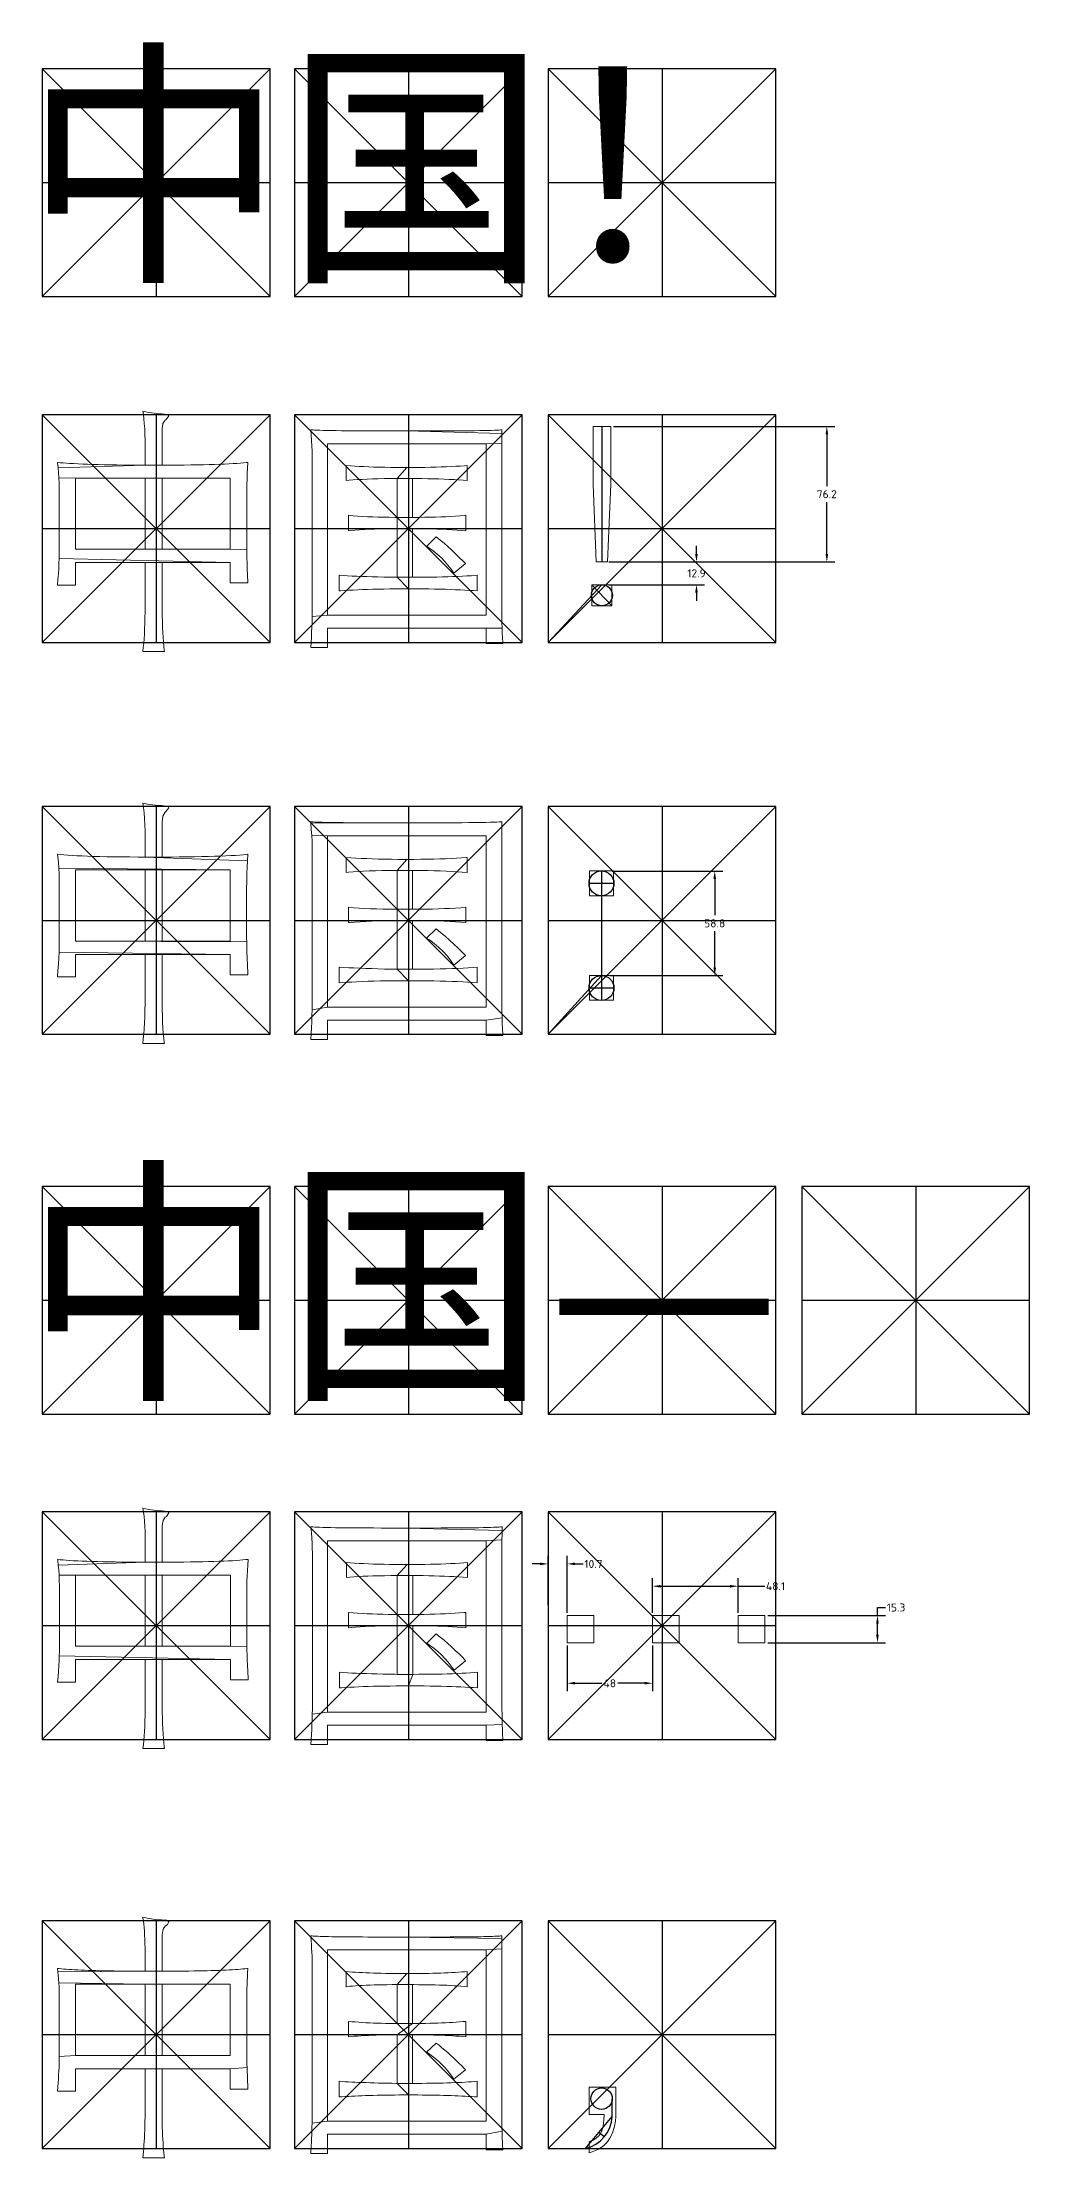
# Model space of a CAD drawing. Header units: millimetres. Extents: x -2979 to 9136, y 5799 to 12599.
# Drawn here: x 7985 to 8539, y 7998 to 9187 of the extents above; entities that cross this region are included whole.
import ezdxf

# ---------------------------------------------------------------- set-up
doc = ezdxf.new("R2010")
doc.units = ezdxf.units.MM
doc.header["$MEASUREMENT"] = 0
doc.styles.get("Standard").update_dxf_attribs({"font": 'simplex.shx'})
doc.styles.add('细黑', font='STXIHEI.TTF')
doc.dimstyles.get("Standard").update_dxf_attribs({"dimscale": 25, "dimtxt": 0.18, "dimasz": 0.18, "dimexe": 0.18, "dimexo": 0.0625, "dimgap": 0.09, "dimtad": 0, "dimtih": 1, "dimtoh": 1, "dimdec": 1, "dimzin": 12, "dimdsep": 46, "dimtxsty": 'Standard', "dimcen": 0.09, "dimadec": 0, "dimazin": 0, "dimtfac": 1, "dimtdec": 1, "dimtofl": 0, "dimtmove": 0, "dimatfit": 3, "dimfxl": 1, "dimtolj": 1, "dimtzin": 0, "dimarcsym": 0})

# ---------------------------------------------------------------- blocks, each defined once
blk = doc.blocks.new('rect128x128')
for p, q in [((-64, 64), (-64, -64)), ((64, 64), (-64, 64)), ((-64, 64), (64, -64)), ((64, 64), (-64, -64)), ((0, 64), (0, -64)), ((64, -64), (64, 64)), ((-64, 0), (64, 0)), ((-64, -64), (64, -64))]:
    blk.add_line(p, q)
blk = doc.blocks.new('*D9')
at = {"color": 0, "lineweight": -2, "transparency": 16777216}
for p, q in [((8352.3, 8899.3), (8352.3, 8903.8)), ((8303, 8894.8), (8356.8, 8894.8)), ((8303, 8882), (8356.8, 8882)), ((8352.3, 8877.5), (8352.3, 8873))]:
    blk.add_line(p, q, dxfattribs=at)
at = {"color": 0, "transparency": 16777216}
for points in [[(8351.5, 8899.3), (8353, 8899.3), (8352.3, 8894.8)], [(8351.5, 8877.5), (8353, 8877.5), (8352.3, 8882)]]:
    blk.add_solid(points, dxfattribs=at)
at = {"layer": 'Defpoints', "color": 0, "transparency": 16777216}
for p in [(8301.5, 8894.8), (8352.3, 8894.8), (8301.5, 8882)]:
    blk.add_point(p, dxfattribs=at)
at = {"color": 0, "transparency": 16777216, "insert": (8352.3, 8888.4), "char_height": 4.5, "attachment_point": 5}
blk.add_mtext('\\A1;12.9', dxfattribs=at)
blk = doc.blocks.new('*D10')
at = {"color": 0, "lineweight": -2, "transparency": 16777216}
for p, q in [((8305.7, 8971), (8430, 8971)), ((8425.5, 8966.5), (8425.5, 8937.4)), ((8425.5, 8899.3), (8425.5, 8928.4)), ((8316.6, 8894.8), (8430, 8894.8))]:
    blk.add_line(p, q, dxfattribs=at)
at = {"color": 0, "transparency": 16777216}
for points in [[(8424.8, 8966.5), (8426.3, 8966.5), (8425.5, 8971)], [(8424.8, 8899.3), (8426.3, 8899.3), (8425.5, 8894.8)]]:
    blk.add_solid(points, dxfattribs=at)
at = {"layer": 'Defpoints', "color": 0, "transparency": 16777216}
for p in [(8304.1, 8971), (8425.5, 8971), (8315, 8894.8)]:
    blk.add_point(p, dxfattribs=at)
at = {"color": 0, "transparency": 16777216, "insert": (8425.5, 8932.9), "char_height": 4.5, "attachment_point": 5}
blk.add_mtext('\\A1;76.2', dxfattribs=at)
blk = doc.blocks.new('*D11')
at = {"color": 0, "lineweight": -2, "transparency": 16777216}
for p, q in [((8304.9, 8721), (8367, 8721)), ((8362.5, 8716.5), (8362.5, 8696.1)), ((8362.5, 8666.7), (8362.5, 8687.1)), ((8303.5, 8662.2), (8367, 8662.2))]:
    blk.add_line(p, q, dxfattribs=at)
at = {"color": 0, "transparency": 16777216}
for points in [[(8361.8, 8716.5), (8363.3, 8716.5), (8362.5, 8721)], [(8361.8, 8666.7), (8363.3, 8666.7), (8362.5, 8662.2)]]:
    blk.add_solid(points, dxfattribs=at)
at = {"layer": 'Defpoints', "color": 0, "transparency": 16777216}
for p in [(8303.3, 8721), (8362.5, 8721), (8301.9, 8662.2)]:
    blk.add_point(p, dxfattribs=at)
at = {"color": 0, "transparency": 16777216, "insert": (8362.5, 8691.6), "char_height": 4.5, "attachment_point": 5}
blk.add_mtext('\\A1;58.8', dxfattribs=at)
blk = doc.blocks.new('*D12')
at = {"color": 0, "lineweight": -2, "transparency": 16777216}
for p, q in [((8264.4, 8331.4), (8259.9, 8331.4)), ((8268.9, 8308.5), (8268.9, 8335.9)), ((8279.6, 8304), (8279.6, 8335.9)), ((8284.1, 8331.4), (8288.6, 8331.4))]:
    blk.add_line(p, q, dxfattribs=at)
at = {"color": 0, "transparency": 16777216}
for points in [[(8264.4, 8332.2), (8264.4, 8330.7), (8268.9, 8331.4)], [(8284.1, 8332.2), (8284.1, 8330.7), (8279.6, 8331.4)]]:
    blk.add_solid(points, dxfattribs=at)
at = {"layer": 'Defpoints', "color": 0, "transparency": 16777216}
for p in [(8279.6, 8331.4), (8268.9, 8306.9), (8279.6, 8302.4)]:
    blk.add_point(p, dxfattribs=at)
at = {"color": 0, "transparency": 16777216, "insert": (8294.4, 8331.4), "char_height": 4.5, "attachment_point": 5}
blk.add_mtext('\\A1;10.7', dxfattribs=at)
blk = doc.blocks.new('*D13')
at = {"color": 0, "lineweight": -2, "transparency": 16777216}
for p, q in [((8279.6, 8285.6), (8279.6, 8259.8)), ((8327.6, 8285.6), (8327.6, 8259.8)), ((8284.1, 8264.3), (8299.1, 8264.3)), ((8323.1, 8264.3), (8308.1, 8264.3))]:
    blk.add_line(p, q, dxfattribs=at)
at = {"color": 0, "transparency": 16777216}
for points in [[(8284.1, 8265.1), (8284.1, 8263.6), (8279.6, 8264.3)], [(8323.1, 8265.1), (8323.1, 8263.6), (8327.6, 8264.3)]]:
    blk.add_solid(points, dxfattribs=at)
at = {"layer": 'Defpoints', "color": 0, "transparency": 16777216}
for p in [(8279.6, 8287.1), (8327.6, 8287.1), (8327.6, 8264.3)]:
    blk.add_point(p, dxfattribs=at)
at = {"color": 0, "transparency": 16777216, "insert": (8303.6, 8264.3), "char_height": 4.5, "attachment_point": 5}
blk.add_mtext('\\A1;48', dxfattribs=at)
blk = doc.blocks.new('*D14')
at = {"color": 0, "lineweight": -2, "transparency": 16777216}
for p, q in [((8327.6, 8304), (8327.6, 8323.4)), ((8332.1, 8318.9), (8371.2, 8318.9)), ((8375.7, 8304), (8375.7, 8323.4)), ((8375.7, 8318.9), (8390.7, 8318.9))]:
    blk.add_line(p, q, dxfattribs=at)
at = {"color": 0, "transparency": 16777216}
for points in [[(8332.1, 8319.6), (8332.1, 8318.1), (8327.6, 8318.9)], [(8371.2, 8319.6), (8371.2, 8318.1), (8375.7, 8318.9)]]:
    blk.add_solid(points, dxfattribs=at)
at = {"layer": 'Defpoints', "color": 0, "transparency": 16777216}
for p in [(8375.7, 8318.9), (8327.6, 8302.4), (8375.7, 8302.4)]:
    blk.add_point(p, dxfattribs=at)
at = {"color": 0, "transparency": 16777216, "insert": (8396.7, 8318.9), "char_height": 4.5, "attachment_point": 5}
blk.add_mtext('\\A1;48.1', dxfattribs=at)
blk = doc.blocks.new('*D15')
at = {"color": 0, "lineweight": -2, "transparency": 16777216}
for p, q in [((8392.3, 8302.4), (8458.5, 8302.4)), ((8454, 8302.4), (8454, 8306.9)), ((8454, 8306.9), (8458.5, 8306.9)), ((8454, 8291.6), (8454, 8297.9)), ((8392.3, 8287.1), (8458.5, 8287.1))]:
    blk.add_line(p, q, dxfattribs=at)
at = {"color": 0, "transparency": 16777216}
for points in [[(8453.2, 8297.9), (8454.7, 8297.9), (8454, 8302.4)], [(8453.2, 8291.6), (8454.7, 8291.6), (8454, 8287.1)]]:
    blk.add_solid(points, dxfattribs=at)
at = {"layer": 'Defpoints', "color": 0, "transparency": 16777216}
for p in [(8390.7, 8302.4), (8454, 8302.4), (8390.7, 8287.1)]:
    blk.add_point(p, dxfattribs=at)
at = {"color": 0, "transparency": 16777216, "insert": (8464.4, 8306.9), "char_height": 4.5, "attachment_point": 5}
blk.add_mtext('\\A1;15.3', dxfattribs=at)

msp = doc.modelspace()

# ---------------------------------------------------------------- linework, layer by layer
for p, q in [((8299.13, 8971.02), (8299.13, 8894.83)), ((8332.94, 8977.56), (8332.94, 8849.56)), ((8268.94, 8913.56), (8396.94, 8913.56)), ((8268.94, 8849.56), (8299.13, 8881.97)), ((8293.57, 8881.97), (8304.7, 8870.13)), ((8332.94, 8757.2), (8332.94, 8629.2)), ((8298.89, 8721.04), (8298.89, 8648.33)), ((8292.11, 8714.09), (8305.68, 8714.09)), ((8268.94, 8693.2), (8396.94, 8693.2)), ((8268.94, 8629.2), (8298.89, 8662.26)), ((8292.11, 8655.26), (8305.68, 8655.26)), ((8332.94, 8360.73), (8332.94, 8232.73)), ((8268.94, 8296.73), (8396.94, 8296.73)), ((8304.94, 8020.74), (8304.94, 8030.74)), ((8289.94, 8002.74), (8304.94, 8020.74)), ((8300.47, 8009.22), (8297.44, 8011.74))]:
    msp.add_line(p, q)
at = {"color": 2, "lineweight": 0}
for points in [[(8041.19, 8979.57), (8041.49, 8977.65), (8041.79, 8975.22), (8042.04, 8972.57), (8042.25, 8969.68), (8042.39, 8966.54), (8042.46, 8963.2), (8042.48, 8959.62), (8042.48, 8949.2), (8052.02, 8949.2), (8052.02, 8968.85), (8052.04, 8969.43), (8052.52, 8972.55), (8053.75, 8974.51), (8054.35, 8974.88), (8055.78, 8976.96), (8055.13, 8977.7), (8051.74, 8978.11), (8050.15, 8978.16), (8047.49, 8978.41), (8044.49, 8978.87)], [(8135.53, 8969.15), (8135.53, 8969.13), (8135.78, 8965.99), (8136.01, 8962.96), (8136.17, 8959.99), (8136.29, 8957.12), (8136.36, 8954.35), (8136.38, 8951.65), (8136.38, 8870.84), (8136.38, 8869.99), (8136.38, 8867.01), (8136.34, 8864.05), (8144.92, 8864.91), (8144.92, 8961.19), (8234.05, 8961.19), (8242.89, 8961.65), (8242.94, 8964.44), (8242.96, 8966.94), (8189.28, 8968.44), (8186.83, 8968.44), (8181.57, 8968.44), (8176.6, 8968.44), (8171.94, 8968.46), (8167.53, 8968.46), (8163.42, 8968.48), (8159.59, 8968.51), (8156.03, 8968.55), (8152.75, 8968.58), (8149.75, 8968.62), (8147.05, 8968.67), (8144.62, 8968.71), (8142.48, 8968.76), (8140.61, 8968.81), (8139.04, 8968.88), (8137.74, 8968.92), (8136.71, 8968.99), (8135.99, 8969.08)], [(8243, 8969.15), (8242.84, 8969.11), (8242.27, 8969.04), (8241.39, 8968.97), (8240.26, 8968.9), (8238.83, 8968.85), (8237.12, 8968.78), (8235.13, 8968.74), (8232.85, 8968.69), (8230.31, 8968.64), (8227.47, 8968.6), (8224.35, 8968.55), (8220.96, 8968.53), (8217.26, 8968.51), (8213.31, 8968.48), (8209.06, 8968.46), (8204.54, 8968.44), (8199.74, 8968.44), (8194.63, 8968.44), (8189.28, 8968.44), (8242.96, 8966.94)], [(8304.12, 8971.02), (8294.15, 8971.02), (8294.15, 8938.35), (8295.88, 8894.83), (8302.25, 8894.83), (8304.12, 8938.49)], [(8242.89, 8961.65), (8234.05, 8961.19), (8234.05, 8864.91), (8144.92, 8864.91), (8136.34, 8864.05), (8136.27, 8861.1), (8136.15, 8858.19), (8136.04, 8855.28), (8135.9, 8852.39), (8135.71, 8849.53), (8135.53, 8846.69), (8144.92, 8846.69), (8144.92, 8857.54), (8234.05, 8857.54), (8243.07, 8857.63), (8243, 8860.52), (8242.94, 8863.5), (8242.89, 8866.57), (8242.87, 8869.73), (8242.87, 8873.01), (8242.87, 8951.65), (8242.87, 8955.25), (8242.89, 8958.6)], [(7993.23, 8950.8), (7993.28, 8950.47), (7993.63, 8947.8), (8042.48, 8949.2), (8038.51, 8949.23), (8034.35, 8949.25), (8030.36, 8949.3), (8026.53, 8949.34), (8022.9, 8949.39), (8019.44, 8949.46), (8016.16, 8949.53), (8013.07, 8949.62), (8010.16, 8949.71), (8007.41, 8949.8), (8004.85, 8949.92), (8002.47, 8950.06), (8000.25, 8950.17), (7998.22, 8950.31), (7996.37, 8950.47), (7994.71, 8950.61)], [(8100.27, 8950.8), (8099.44, 8950.68), (8097.85, 8950.52), (8096.05, 8950.38), (8094.08, 8950.22), (8091.94, 8950.08), (8089.6, 8949.97), (8087.09, 8949.85), (8084.41, 8949.73), (8081.52, 8949.64), (8078.48, 8949.55), (8075.24, 8949.48), (8071.83, 8949.41), (8068.22, 8949.34), (8064.44, 8949.3), (8060.49, 8949.25), (8056.33, 8949.23), (8052.02, 8949.2), (8042.48, 8949.2), (7993.63, 8947.8), (7993.88, 8945), (7994.09, 8942.09), (8090.3, 8941.98), (8090.3, 8901.92), (8052.02, 8901.92), (8042.48, 8901.92), (8003.35, 8901.92), (8099.56, 8901.8), (8099.56, 8903.65), (8099.56, 8933), (8099.56, 8933.25), (8099.58, 8935.81), (8099.65, 8938.51), (8099.74, 8941.35), (8099.88, 8944.36), (8100.06, 8947.5)], [(8155.45, 8949.04), (8155.45, 8940.52), (8157.16, 8940.71), (8159.38, 8940.92), (8161.8, 8941.1), (8164.41, 8941.24), (8167.21, 8941.38), (8170.18, 8941.49), (8173.37, 8941.56), (8176.74, 8941.63), (8180.32, 8941.68), (8184.06, 8941.68), (8189.55, 8947.89), (8187.08, 8947.91), (8183.67, 8947.91), (8180.34, 8947.96), (8177.13, 8948), (8174.04, 8948.07), (8171.06, 8948.16), (8168.2, 8948.28), (8165.43, 8948.4), (8162.77, 8948.53), (8160.23, 8948.7), (8157.79, 8948.86)], [(8223.49, 8949.04), (8221.99, 8948.93), (8219.59, 8948.74), (8217.08, 8948.58), (8214.44, 8948.44), (8211.72, 8948.3), (8208.88, 8948.21), (8205.92, 8948.12), (8202.88, 8948.03), (8199.71, 8947.98), (8196.44, 8947.93), (8193.04, 8947.91), (8189.55, 8947.89), (8184.06, 8941.68), (8192.74, 8941.68), (8194.68, 8941.68), (8198.05, 8941.65), (8201.31, 8941.61), (8204.45, 8941.54), (8207.49, 8941.47), (8210.43, 8941.35), (8213.24, 8941.24), (8215.97, 8941.08), (8218.6, 8940.92), (8221.09, 8940.73), (8223.49, 8940.52)], [(7994.09, 8942.09), (7994.2, 8939.04), (7994.23, 8935.9), (7994.23, 8901.2), (7994.23, 8899.52), (7994.18, 8896.82), (8090.3, 8894.41), (8090.3, 8882.99), (8100.27, 8882.99), (8100.25, 8883.36), (8100.06, 8887.3), (8099.9, 8890.91), (8099.79, 8894.16), (8099.67, 8897.07), (8099.6, 8899.61), (8099.56, 8901.8), (8003.35, 8901.92), (8003.35, 8941.98), (8042.48, 8941.98), (8052.02, 8941.98), (8090.3, 8941.98)], [(8052.02, 8941.98), (8042.48, 8941.98), (8042.48, 8901.92), (8052.02, 8901.92)], [(8184.06, 8941.68), (8184.06, 8919.86), (8192.74, 8919.86), (8192.74, 8941.68)], [(8156.77, 8921.01), (8156.77, 8912.33), (8157.72, 8912.42), (8160.28, 8912.65), (8162.96, 8912.84), (8165.7, 8913.02), (8168.54, 8913.16), (8171.48, 8913.28), (8174.48, 8913.37), (8177.6, 8913.44), (8180.78, 8913.49), (8184.06, 8913.49), (8184.06, 8919.86), (8182.81, 8919.86), (8179.56, 8919.88), (8176.39, 8919.93), (8173.32, 8920), (8170.35, 8920.11), (8167.46, 8920.23), (8164.64, 8920.39), (8161.94, 8920.57), (8159.31, 8920.78)], [(8222.64, 8921.01), (8221.99, 8920.94), (8219.52, 8920.74), (8216.96, 8920.55), (8214.28, 8920.39), (8211.51, 8920.25), (8208.63, 8920.14), (8205.65, 8920.02), (8202.58, 8919.95), (8199.39, 8919.9), (8196.11, 8919.86), (8192.74, 8919.86), (8184.06, 8919.86), (8184.06, 8913.49), (8192.74, 8913.49), (8193.66, 8913.49), (8197.01, 8913.46), (8200.27, 8913.44), (8203.41, 8913.37), (8206.46, 8913.28), (8209.41, 8913.19), (8212.25, 8913.05), (8215, 8912.91), (8217.65, 8912.75), (8220.19, 8912.54), (8222.64, 8912.33)], [(8184.06, 8913.49), (8184.06, 8886.17), (8192.74, 8886.17), (8192.74, 8913.49)], [(8206.02, 8908.87), (8200.68, 8903.65), (8201.93, 8902.82), (8204.35, 8901.06), (8206.62, 8899.22), (8208.76, 8897.25), (8210.77, 8895.2), (8212.64, 8893.05), (8214.38, 8890.81), (8215.99, 8888.48), (8222.5, 8893.84), (8221.12, 8895.25), (8219.02, 8897.37), (8216.91, 8899.45), (8214.77, 8901.43), (8212.62, 8903.4), (8210.43, 8905.27), (8208.23, 8907.09)], [(7994.18, 8896.82), (7994.06, 8894.02), (7993.93, 8891.14), (7993.74, 8888.13), (7993.51, 8885.04), (7993.23, 8881.83), (8003.35, 8881.83), (8003.35, 8894.41), (8042.48, 8894.41), (8052.02, 8894.41), (8090.3, 8894.41)], [(8052.02, 8894.41), (8042.48, 8894.41), (8042.48, 8871.56), (8042.48, 8870.33), (8042.46, 8866.78), (8042.41, 8863.41), (8042.32, 8860.2), (8042.2, 8857.15), (8042.07, 8854.26), (8041.88, 8851.54), (8041.7, 8849), (8041.44, 8846.6), (8041.19, 8844.38), (8053.33, 8844.38), (8053.24, 8845.12), (8052.99, 8847.38), (8052.76, 8849.83), (8052.57, 8852.44), (8052.39, 8855.21), (8052.27, 8858.14), (8052.16, 8861.26), (8052.09, 8864.52), (8052.04, 8867.96), (8052.02, 8871.56)], [(8151.55, 8887.33), (8151.55, 8878.51), (8152.29, 8878.55), (8154.53, 8878.71), (8156.88, 8878.88), (8159.36, 8879.01), (8161.94, 8879.13), (8164.64, 8879.25), (8167.46, 8879.34), (8170.39, 8879.43), (8173.46, 8879.5), (8176.63, 8879.55), (8179.9, 8879.59), (8183.3, 8879.64), (8186.81, 8879.66), (8190.43, 8879.66), (8184.06, 8886.17), (8183.51, 8886.17), (8179.95, 8886.24), (8176.56, 8886.29), (8173.25, 8886.38), (8170.09, 8886.47), (8167.07, 8886.56), (8164.16, 8886.66), (8161.39, 8886.77), (8158.73, 8886.89), (8156.22, 8887.03), (8153.84, 8887.17)], [(8229.13, 8887.33), (8228.04, 8887.23), (8225.76, 8887.07), (8223.33, 8886.91), (8220.82, 8886.77), (8218.16, 8886.63), (8215.41, 8886.52), (8212.53, 8886.43), (8209.53, 8886.36), (8206.41, 8886.29), (8203.15, 8886.24), (8199.81, 8886.2), (8196.32, 8886.17), (8192.74, 8886.17), (8184.06, 8886.17), (8190.43, 8879.66), (8191.47, 8879.66), (8195.07, 8879.64), (8198.54, 8879.62), (8201.88, 8879.59), (8205.12, 8879.55), (8208.26, 8879.48), (8211.26, 8879.41), (8214.17, 8879.31), (8216.94, 8879.2), (8219.62, 8879.08), (8222.16, 8878.97), (8224.6, 8878.83), (8226.94, 8878.67), (8229.13, 8878.51)], [(8304.7, 8881.97), (8293.57, 8881.97), (8293.57, 8870.13), (8304.7, 8870.13)], [(8243.07, 8857.63), (8234.05, 8857.54), (8234.05, 8848.86), (8243.44, 8848.86), (8243.4, 8849.58), (8243.28, 8852.16), (8243.17, 8854.84)], [(8041.17, 8759.19), (8041.17, 8759.19), (8041.55, 8756.64), (8041.88, 8753.76), (8042.13, 8750.58), (8042.32, 8747.13), (8042.43, 8743.35), (8042.46, 8739.27), (8042.46, 8728.85), (8052, 8728.85), (8052, 8748.5), (8052.38, 8751.82), (8053.72, 8754.15), (8053.89, 8754.23), (8055.75, 8756.61), (8055.37, 8757.22), (8051.72, 8757.77), (8051.17, 8757.77), (8048.27, 8757.96), (8044.93, 8758.45)], [(8135.51, 8748.8), (8135.59, 8747.9), (8189.25, 8748.06), (8188.48, 8748.06), (8182.4, 8748.06), (8176.7, 8748.09), (8171.35, 8748.09), (8166.37, 8748.12), (8161.76, 8748.15), (8157.54, 8748.17), (8153.68, 8748.2), (8150.17, 8748.26), (8147.04, 8748.31), (8144.3, 8748.37), (8141.92, 8748.42), (8139.89, 8748.47), (8138.25, 8748.56), (8136.96, 8748.64), (8136.05, 8748.72)], [(8243, 8748.8), (8242.94, 8748.78), (8242.36, 8748.69), (8241.41, 8748.61), (8240.06, 8748.53), (8238.36, 8748.47), (8236.31, 8748.42), (8233.87, 8748.34), (8231.07, 8748.31), (8227.89, 8748.26), (8224.36, 8748.2), (8220.44, 8748.17), (8216.16, 8748.15), (8211.53, 8748.12), (8206.52, 8748.09), (8201.12, 8748.09), (8195.36, 8748.06), (8189.25, 8748.06), (8135.59, 8747.9), (8135.86, 8744.34), (8136.08, 8740.91), (8234.03, 8740.86), (8234.03, 8644.55), (8144.91, 8644.55), (8136.3, 8642.88), (8136.19, 8639.5), (8136.08, 8636.19), (8135.92, 8632.87), (8135.72, 8629.58), (8135.51, 8626.35), (8144.91, 8626.35), (8144.91, 8637.17), (8234.03, 8637.17), (8243.02, 8638.49), (8242.94, 8641.83), (8242.89, 8645.31), (8242.86, 8648.93), (8242.83, 8652.66), (8242.83, 8731.29), (8242.83, 8732.33), (8242.86, 8736.36), (8242.86, 8740.01), (8242.89, 8743.32), (8242.94, 8746.23)], [(7993.21, 8730.44), (7993.4, 8728.99), (7993.76, 8725.86), (7994, 8722.58), (8090.28, 8721.62), (8090.28, 8681.57), (8052, 8681.57), (8042.46, 8681.57), (8003.32, 8681.57), (8099.55, 8681.16), (8099.52, 8683.3), (8099.52, 8712.65), (8099.55, 8713.59), (8099.57, 8716.57), (8099.66, 8719.75), (8099.82, 8723.12), (8100.01, 8726.69), (8042.46, 8728.85), (8038.57, 8728.85), (8033.83, 8728.91), (8029.28, 8728.93), (8025, 8729.02), (8020.94, 8729.07), (8017.11, 8729.15), (8013.52, 8729.26), (8010.15, 8729.34), (8007.02, 8729.48), (8004.14, 8729.62), (8001.49, 8729.76), (7999.07, 8729.89), (7996.88, 8730.06), (7994.93, 8730.25)], [(8100.26, 8730.44), (8099.44, 8730.33), (8097.6, 8730.14), (8095.52, 8729.97), (8093.19, 8729.81), (8090.64, 8729.67), (8087.84, 8729.54), (8084.8, 8729.4), (8081.54, 8729.29), (8078.03, 8729.18), (8074.28, 8729.1), (8070.3, 8729.02), (8066.08, 8728.96), (8061.62, 8728.91), (8056.93, 8728.88), (8052, 8728.85), (8042.46, 8728.85), (8100.01, 8726.69)], [(8136.08, 8740.91), (8136.25, 8737.59), (8136.33, 8734.39), (8136.38, 8731.29), (8136.38, 8650.49), (8136.38, 8649.67), (8136.35, 8646.25), (8136.3, 8642.88), (8144.91, 8644.55), (8144.91, 8740.86), (8234.03, 8740.86)], [(7994, 8722.58), (7994.17, 8719.15), (7994.22, 8715.53), (7994.22, 8680.83), (7994.19, 8678.42), (7994.11, 8675.3), (8090.28, 8674.06), (8090.28, 8662.64), (8100.26, 8662.64), (8100.2, 8663.54), (8100.01, 8667.98), (8099.82, 8671.98), (8099.71, 8675.49), (8099.6, 8678.56), (8099.55, 8681.16), (8003.32, 8681.57), (8003.32, 8721.62), (8042.46, 8721.62), (8052, 8721.62), (8090.28, 8721.62)], [(8052, 8721.62), (8042.46, 8721.62), (8042.46, 8681.57), (8052, 8681.57)], [(8155.43, 8728.69), (8155.43, 8720.16), (8156.8, 8720.33), (8159.35, 8720.55), (8162.12, 8720.77), (8165.13, 8720.93), (8168.42, 8721.07), (8171.96, 8721.18), (8175.74, 8721.26), (8179.77, 8721.31), (8184.04, 8721.31), (8189.52, 8727.54), (8188.62, 8727.54), (8184.65, 8727.56), (8180.84, 8727.59), (8177.14, 8727.65), (8173.63, 8727.73), (8170.23, 8727.84), (8167, 8727.97), (8163.87, 8728.11), (8160.94, 8728.3), (8158.12, 8728.49)], [(8223.48, 8728.69), (8222.99, 8728.66), (8220.3, 8728.44), (8217.45, 8728.25), (8214.44, 8728.08), (8211.31, 8727.95), (8208.05, 8727.81), (8204.63, 8727.73), (8201.06, 8727.65), (8197.36, 8727.59), (8193.53, 8727.56), (8189.52, 8727.54), (8184.04, 8721.31), (8192.7, 8721.31), (8193.64, 8721.31), (8197.5, 8721.31), (8201.25, 8721.26), (8204.84, 8721.18), (8208.3, 8721.1), (8211.61, 8720.96), (8214.79, 8720.79), (8217.84, 8720.63), (8220.71, 8720.41), (8223.48, 8720.16)], [(8184.04, 8721.31), (8184.04, 8699.5), (8192.7, 8699.5), (8192.7, 8721.31)], [(8305.68, 8721.04), (8292.11, 8721.04), (8292.11, 8707.14), (8305.68, 8707.14)], [(8156.75, 8700.65), (8156.75, 8691.99), (8157.29, 8692.04), (8160.23, 8692.29), (8163.3, 8692.51), (8166.45, 8692.7), (8169.74, 8692.87), (8173.13, 8692.98), (8176.67, 8693.06), (8180.29, 8693.11), (8184.04, 8693.14), (8184.04, 8699.5), (8183.3, 8699.5), (8179.58, 8699.53), (8175.96, 8699.58), (8172.48, 8699.66), (8169.08, 8699.8), (8165.82, 8699.96), (8162.69, 8700.16), (8159.65, 8700.38)], [(8222.6, 8700.65), (8219.89, 8700.4), (8216.96, 8700.21), (8213.89, 8700.02), (8210.68, 8699.85), (8207.37, 8699.72), (8203.89, 8699.64), (8200.3, 8699.55), (8196.57, 8699.5), (8192.7, 8699.5), (8184.04, 8699.5), (8184.04, 8693.14), (8192.7, 8693.14), (8196.49, 8693.11), (8200.21, 8693.09), (8203.8, 8693), (8207.28, 8692.92), (8210.6, 8692.78), (8213.81, 8692.62), (8216.88, 8692.43), (8219.81, 8692.24), (8222.6, 8691.99)], [(8184.04, 8693.14), (8184.04, 8665.82), (8192.7, 8665.82), (8192.7, 8693.14)], [(8206, 8688.51), (8200.65, 8683.3), (8202.24, 8682.23), (8204.98, 8680.2), (8207.53, 8678.04), (8209.89, 8675.76), (8212.11, 8673.32), (8214.14, 8670.8), (8215.97, 8668.12), (8222.47, 8673.46), (8220.82, 8675.19), (8218.41, 8677.6), (8216, 8679.93), (8213.53, 8682.2), (8211.04, 8684.37), (8208.54, 8686.48)], [(7994.11, 8675.3), (7993.98, 8672.04), (7993.78, 8668.67), (7993.51, 8665.13), (7993.21, 8661.48), (8003.32, 8661.48), (8003.32, 8674.06), (8042.46, 8674.06), (8052, 8674.06), (8090.28, 8674.06)], [(8052, 8674.06), (8042.46, 8674.06), (8042.46, 8651.21), (8042.46, 8650.55), (8042.43, 8646.47), (8042.38, 8642.6), (8042.27, 8638.98), (8042.13, 8635.56), (8041.94, 8632.35), (8041.72, 8629.36), (8041.47, 8626.6), (8041.17, 8624.02), (8053.31, 8624.02), (8053.26, 8624.43), (8052.96, 8627.01), (8052.71, 8629.8), (8052.49, 8632.84), (8052.32, 8636.08), (8052.19, 8639.53), (8052.08, 8643.2), (8052.02, 8647.1), (8052, 8651.21)], [(8151.54, 8666.97), (8151.54, 8658.14), (8153.18, 8658.28), (8155.81, 8658.44), (8158.58, 8658.61), (8161.51, 8658.77), (8164.61, 8658.88), (8167.85, 8658.99), (8171.22, 8659.1), (8174.75, 8659.18), (8178.45, 8659.24), (8182.29, 8659.26), (8186.26, 8659.29), (8190.4, 8659.29), (8184.04, 8665.82), (8180.97, 8665.87), (8177.05, 8665.92), (8173.27, 8666.01), (8169.65, 8666.12), (8166.23, 8666.23), (8162.97, 8666.36), (8159.84, 8666.5), (8156.91, 8666.64), (8154.14, 8666.8)], [(8229.13, 8666.97), (8226.77, 8666.77), (8224.06, 8666.61), (8221.18, 8666.42), (8218.16, 8666.28), (8215.01, 8666.17), (8211.67, 8666.06), (8208.19, 8665.98), (8204.54, 8665.9), (8200.76, 8665.84), (8196.81, 8665.82), (8192.7, 8665.82), (8184.04, 8665.82), (8190.4, 8659.29), (8192.95, 8659.29), (8196.98, 8659.29), (8200.87, 8659.24), (8204.63, 8659.18), (8208.22, 8659.13), (8211.64, 8659.05), (8214.93, 8658.94), (8218.05, 8658.8), (8221.04, 8658.66), (8223.89, 8658.52), (8226.58, 8658.33), (8229.13, 8658.14)], [(8305.68, 8662.2), (8292.11, 8662.2), (8292.11, 8648.33), (8305.68, 8648.33)], [(8243.02, 8638.49), (8234.03, 8637.17), (8234.03, 8628.51), (8243.43, 8628.51), (8243.38, 8629.2), (8243.24, 8632.16), (8243.13, 8635.26)], [(8041.26, 8362.73), (8041.6, 8360.56), (8041.89, 8358.15), (8042.14, 8355.54), (8042.32, 8352.67), (8042.46, 8349.61), (8042.52, 8346.31), (8042.57, 8342.77), (8042.57, 8332.38), (8052.11, 8332.38), (8052.11, 8352.04), (8052.11, 8352.74), (8052.6, 8355.78), (8053.82, 8357.68), (8054.47, 8358.08), (8055.85, 8360.14), (8055.17, 8360.88), (8051.81, 8361.29), (8050.08, 8361.33), (8047.44, 8361.6), (8044.51, 8362.05)], [(8135.61, 8352.31), (8135.63, 8351.95), (8135.88, 8348.88), (8136.1, 8345.91), (8136.26, 8343), (8136.37, 8340.2), (8136.44, 8337.47), (8136.46, 8334.84), (8136.46, 8254.02), (8136.46, 8252.71), (8136.44, 8249.78), (8136.4, 8246.9), (8144.99, 8248.09), (8144.99, 8344.37), (8234.12, 8344.37), (8242.98, 8345.01), (8243.01, 8347.71), (8243.03, 8350.15), (8189.34, 8351.59), (8185.1, 8351.59), (8180.03, 8351.61), (8175.25, 8351.61), (8170.74, 8351.64), (8166.5, 8351.64), (8162.53, 8351.66), (8158.83, 8351.7), (8155.4, 8351.73), (8152.25, 8351.75), (8149.36, 8351.79), (8146.75, 8351.84), (8144.4, 8351.88), (8142.33, 8351.93), (8140.52, 8352), (8138.99, 8352.04), (8137.75, 8352.11), (8136.76, 8352.18), (8136.03, 8352.24)], [(8243.07, 8352.31), (8242.76, 8352.27), (8242.08, 8352.2), (8241.16, 8352.13), (8239.96, 8352.06), (8238.47, 8352), (8236.74, 8351.95), (8234.71, 8351.88), (8232.43, 8351.84), (8229.86, 8351.79), (8227.04, 8351.77), (8223.93, 8351.73), (8220.55, 8351.7), (8216.92, 8351.68), (8212.99, 8351.66), (8208.8, 8351.64), (8204.36, 8351.61), (8199.62, 8351.61), (8194.62, 8351.59), (8189.34, 8351.59), (8243.03, 8350.15)], [(8242.98, 8345.01), (8234.12, 8344.37), (8234.12, 8248.09), (8144.99, 8248.09), (8136.4, 8246.9), (8136.33, 8244.01), (8136.21, 8241.12), (8136.1, 8238.28), (8135.97, 8235.46), (8135.79, 8232.64), (8135.61, 8229.87), (8144.99, 8229.87), (8144.99, 8240.72), (8234.12, 8240.72), (8243.14, 8241.08), (8243.07, 8243.9), (8243.01, 8246.83), (8242.96, 8249.85), (8242.94, 8252.98), (8242.94, 8256.19), (8242.94, 8334.84), (8242.94, 8335.22), (8242.94, 8338.76), (8242.96, 8342.01)], [(7993.3, 8333.96), (7993.39, 8333.39), (7993.71, 8330.75), (8042.57, 8332.38), (8041.53, 8332.38), (8037.32, 8332.4), (8033.28, 8332.42), (8029.4, 8332.47), (8025.7, 8332.51), (8022.18, 8332.58), (8018.83, 8332.65), (8015.65, 8332.72), (8012.65, 8332.81), (8009.81, 8332.9), (8007.14, 8333.01), (8004.64, 8333.12), (8002.32, 8333.24), (8000.18, 8333.37), (7998.19, 8333.51), (7996.39, 8333.64), (7994.77, 8333.8)], [(8100.34, 8333.96), (8099.05, 8333.82), (8097.43, 8333.66), (8095.63, 8333.51), (8093.64, 8333.37), (8091.5, 8333.24), (8089.18, 8333.1), (8086.67, 8332.99), (8083.99, 8332.9), (8081.15, 8332.81), (8078.13, 8332.72), (8074.93, 8332.63), (8071.57, 8332.58), (8068.03, 8332.51), (8064.31, 8332.47), (8060.41, 8332.42), (8056.35, 8332.4), (8052.11, 8332.38), (8042.57, 8332.38), (7993.71, 8330.75), (7993.98, 8328), (7994.16, 8325.14), (8090.37, 8325.14), (8090.37, 8285.09), (8052.11, 8285.09), (8042.57, 8285.09), (8003.4, 8285.09), (8099.64, 8285.03), (8099.62, 8286.83), (8099.62, 8316.19), (8099.62, 8316.71), (8099.66, 8319.23), (8099.71, 8321.89), (8099.82, 8324.69), (8099.96, 8327.64), (8100.14, 8330.73)], [(8155.54, 8332.22), (8155.54, 8323.7), (8155.56, 8323.7), (8157.59, 8323.92), (8159.8, 8324.13), (8162.19, 8324.28), (8164.78, 8324.44), (8167.56, 8324.55), (8170.49, 8324.67), (8173.62, 8324.76), (8176.94, 8324.8), (8180.46, 8324.85), (8184.13, 8324.85), (8189.63, 8331.07), (8186.43, 8331.07), (8183.09, 8331.09), (8179.87, 8331.14), (8176.74, 8331.21), (8173.71, 8331.27), (8170.8, 8331.36), (8167.99, 8331.45), (8165.3, 8331.59), (8162.69, 8331.72), (8160.21, 8331.86), (8157.82, 8332.04)], [(8223.57, 8332.22), (8221.59, 8332.06), (8219.2, 8331.88), (8216.71, 8331.72), (8214.12, 8331.59), (8211.42, 8331.48), (8208.62, 8331.36), (8205.71, 8331.27), (8202.71, 8331.21), (8199.6, 8331.14), (8196.38, 8331.09), (8193.06, 8331.07), (8189.63, 8331.07), (8184.13, 8324.85), (8192.81, 8324.85), (8195.41, 8324.85), (8198.68, 8324.82), (8201.85, 8324.78), (8204.92, 8324.71), (8207.9, 8324.62), (8210.76, 8324.53), (8213.54, 8324.4), (8216.2, 8324.26), (8218.77, 8324.08), (8221.22, 8323.9), (8223.57, 8323.7)], [(7994.16, 8325.14), (7994.27, 8322.16), (7994.31, 8319.07), (7994.31, 8284.37), (7994.29, 8282.39), (7994.25, 8279.73), (8090.37, 8277.58), (8090.37, 8266.15), (8100.34, 8266.15), (8100.29, 8267.08), (8100.11, 8270.91), (8099.98, 8274.41), (8099.84, 8277.56), (8099.75, 8280.38), (8099.69, 8282.88), (8099.64, 8285.03), (8003.4, 8285.09), (8003.4, 8325.14), (8042.57, 8325.14), (8052.11, 8325.14), (8090.37, 8325.14)], [(8052.11, 8325.14), (8042.57, 8325.14), (8042.57, 8285.09), (8052.11, 8285.09)], [(8184.13, 8324.85), (8184.13, 8303.02), (8192.81, 8303.02), (8192.81, 8324.85)], [(8156.82, 8304.17), (8156.82, 8295.51), (8158.22, 8295.65), (8160.75, 8295.85), (8163.39, 8296.05), (8166.09, 8296.21), (8168.89, 8296.35), (8171.77, 8296.46), (8174.73, 8296.55), (8177.77, 8296.62), (8180.91, 8296.64), (8184.13, 8296.66), (8184.13, 8303.02), (8182.33, 8303.02), (8179.15, 8303.06), (8176.06, 8303.11), (8173.06, 8303.18), (8170.15, 8303.29), (8167.31, 8303.4), (8164.56, 8303.56), (8161.9, 8303.74), (8159.33, 8303.94)], [(8222.71, 8304.17), (8221.61, 8304.08), (8219.17, 8303.88), (8216.62, 8303.7), (8213.99, 8303.54), (8211.26, 8303.4), (8208.44, 8303.29), (8205.51, 8303.2), (8202.46, 8303.11), (8199.35, 8303.06), (8196.13, 8303.04), (8192.81, 8303.02), (8184.13, 8303.02), (8184.13, 8296.66), (8192.81, 8296.66), (8194.37, 8296.66), (8197.64, 8296.64), (8200.82, 8296.59), (8203.88, 8296.53), (8206.88, 8296.46), (8209.77, 8296.35), (8212.54, 8296.21), (8215.23, 8296.07), (8217.82, 8295.89), (8220.32, 8295.71), (8222.71, 8295.51)], [(8294.51, 8302.43), (8279.63, 8302.43), (8279.63, 8287.12), (8294.51, 8287.12)], [(8342.63, 8302.43), (8327.59, 8302.43), (8327.59, 8287.12), (8342.63, 8287.12)], [(8390.72, 8302.43), (8375.71, 8302.43), (8375.71, 8287.12), (8390.72, 8287.12)], [(8184.13, 8296.66), (8184.13, 8269.33), (8192.81, 8269.33), (8192.81, 8296.66)], [(8206.09, 8292.04), (8200.75, 8286.83), (8202.33, 8285.77), (8204.67, 8284.03), (8206.91, 8282.21), (8209, 8280.27), (8210.96, 8278.26), (8212.79, 8276.16), (8214.48, 8273.95), (8216.06, 8271.65), (8222.58, 8277), (8220.93, 8278.71), (8218.86, 8280.79), (8216.78, 8282.79), (8214.69, 8284.76), (8212.57, 8286.67), (8210.42, 8288.52), (8208.28, 8290.3)], [(7994.25, 8279.73), (7994.13, 8277), (7994, 8274.13), (7993.8, 8271.2), (7993.57, 8268.16), (7993.3, 8265), (8003.4, 8265), (8003.4, 8277.58), (8042.57, 8277.58), (8052.11, 8277.58), (8090.37, 8277.58)], [(8052.11, 8277.58), (8042.57, 8277.58), (8042.57, 8254.74), (8042.55, 8252.89), (8042.52, 8249.44), (8042.48, 8246.15), (8042.39, 8243.02), (8042.28, 8240.04), (8042.12, 8237.22), (8041.96, 8234.56), (8041.76, 8232.08), (8041.51, 8229.74), (8041.26, 8227.55), (8053.39, 8227.55), (8053.26, 8228.65), (8053.01, 8230.91), (8052.81, 8233.34), (8052.6, 8235.91), (8052.45, 8238.64), (8052.33, 8241.55), (8052.22, 8244.6), (8052.15, 8247.82), (8052.11, 8251.2), (8052.11, 8254.74)], [(8151.64, 8270.5), (8151.64, 8261.66), (8152.9, 8261.78), (8155.13, 8261.94), (8157.46, 8262.07), (8159.91, 8262.21), (8162.46, 8262.32), (8165.15, 8262.43), (8167.92, 8262.52), (8170.8, 8262.61), (8173.83, 8262.68), (8176.94, 8262.72), (8180.16, 8262.77), (8183.5, 8262.81), (8186.93, 8262.81), (8190.49, 8262.84), (8192.81, 8269.33), (8184.13, 8269.33), (8182.82, 8269.35), (8179.37, 8269.42), (8176.06, 8269.49), (8172.86, 8269.56), (8169.77, 8269.65), (8166.81, 8269.74), (8163.97, 8269.85), (8161.27, 8269.96), (8158.67, 8270.08), (8156.19, 8270.21), (8153.85, 8270.35)], [(8229.21, 8270.5), (8227.61, 8270.37), (8225.35, 8270.21), (8222.96, 8270.05), (8220.46, 8269.92), (8217.84, 8269.81), (8215.11, 8269.69), (8212.27, 8269.6), (8209.3, 8269.51), (8206.23, 8269.44), (8203.05, 8269.4), (8199.76, 8269.38), (8196.33, 8269.35), (8192.81, 8269.33), (8190.49, 8262.84), (8192.43, 8262.84), (8195.92, 8262.81), (8199.31, 8262.79), (8202.58, 8262.75), (8205.73, 8262.7), (8208.78, 8262.63), (8211.73, 8262.57), (8214.55, 8262.48), (8217.28, 8262.36), (8219.87, 8262.25), (8222.37, 8262.14), (8224.76, 8262), (8227.04, 8261.85), (8229.21, 8261.66)], [(8243.14, 8241.08), (8234.12, 8240.72), (8234.12, 8232.04), (8243.53, 8232.04), (8243.46, 8233.12), (8243.34, 8235.69), (8243.23, 8238.33)], [(8041.17, 8132.73), (8041.25, 8132.26), (8041.5, 8130.6), (8041.73, 8128.82), (8041.92, 8126.9), (8042.09, 8124.87), (8042.22, 8122.71), (8042.33, 8120.42), (8042.4, 8118.01), (8042.45, 8115.45), (8042.46, 8112.78), (8042.46, 8102.37), (8052, 8102.37), (8052, 8122.04), (8052.17, 8124.39), (8052.75, 8126.36), (8053.73, 8127.67), (8054.97, 8128.58), (8055.76, 8130.14), (8055.69, 8130.38), (8054.49, 8131.06), (8051.71, 8131.29), (8050, 8131.34), (8048.06, 8131.51), (8045.93, 8131.8), (8043.65, 8132.22)], [(8135.51, 8122.33), (8135.54, 8122.01), (8135.73, 8119.7), (8135.89, 8117.43), (8136.03, 8115.21), (8136.16, 8113.03), (8136.26, 8110.92), (8136.32, 8108.84), (8136.35, 8106.81), (8136.37, 8104.84), (8136.37, 8024.02), (8136.37, 8023.54), (8136.35, 8021.33), (8136.34, 8019.14), (8136.29, 8016.95), (8144.9, 8018.08), (8144.9, 8114.38), (8234.02, 8114.38), (8242.87, 8114.97), (8242.9, 8117.03), (8242.92, 8118.95), (8242.95, 8120.71), (8189.24, 8121.61), (8185.3, 8121.61), (8181.46, 8121.61), (8177.78, 8121.61), (8174.24, 8121.62), (8170.85, 8121.62), (8167.64, 8121.64), (8164.56, 8121.66), (8161.64, 8121.67), (8158.87, 8121.69), (8156.26, 8121.72), (8153.8, 8121.74), (8151.49, 8121.77), (8149.35, 8121.8), (8147.35, 8121.83), (8145.49, 8121.86), (8143.81, 8121.9), (8142.27, 8121.93), (8140.88, 8121.98), (8139.65, 8122.02), (8138.58, 8122.07), (8137.65, 8122.1), (8136.88, 8122.17), (8136.27, 8122.22), (8135.81, 8122.26)], [(8242.87, 8114.97), (8234.02, 8114.38), (8234.02, 8018.08), (8144.9, 8018.08), (8136.29, 8016.95), (8136.24, 8014.77), (8136.18, 8012.61), (8136.1, 8010.45), (8136.02, 8008.32), (8135.91, 8006.19), (8135.78, 8004.07), (8135.65, 8001.97), (8135.51, 7999.87), (8144.9, 7999.87), (8144.9, 8010.72), (8234.02, 8010.72), (8243.02, 8012.43), (8242.95, 8014.59), (8242.92, 8016.8), (8242.89, 8019.08), (8242.86, 8021.4), (8242.84, 8023.76), (8242.84, 8026.18), (8242.84, 8104.84), (8242.84, 8105.16), (8242.84, 8107.85), (8242.86, 8110.38), (8242.87, 8112.74)], [(8242.98, 8122.33), (8242.68, 8122.26), (8242.23, 8122.22), (8241.61, 8122.17), (8240.84, 8122.12), (8239.93, 8122.07), (8238.86, 8122.02), (8237.62, 8121.98), (8236.25, 8121.94), (8234.71, 8121.9), (8233.02, 8121.86), (8231.17, 8121.83), (8229.17, 8121.8), (8227.03, 8121.77), (8224.73, 8121.74), (8222.26, 8121.72), (8219.65, 8121.69), (8216.89, 8121.67), (8213.97, 8121.66), (8210.9, 8121.64), (8207.67, 8121.62), (8204.29, 8121.62), (8200.76, 8121.61), (8197.08, 8121.61), (8193.24, 8121.61), (8189.24, 8121.61), (8242.95, 8120.71)], [(7993.2, 8103.96), (7993.45, 8102.13), (8042.46, 8102.37), (8039.53, 8102.39), (8036.41, 8102.41), (8033.37, 8102.44), (8030.45, 8102.45), (8027.6, 8102.5), (8024.86, 8102.53), (8022.22, 8102.58), (8019.68, 8102.63), (8017.23, 8102.68), (8014.88, 8102.74), (8012.64, 8102.81), (8010.48, 8102.87), (8008.41, 8102.95), (8006.46, 8103.03), (8004.59, 8103.11), (8002.83, 8103.21), (8001.16, 8103.3), (7999.6, 8103.4), (7998.12, 8103.49), (7996.75, 8103.61), (7995.47, 8103.72), (7994.28, 8103.85)], [(8100.26, 8103.96), (8099.78, 8103.91), (8098.66, 8103.78), (8097.41, 8103.67), (8096.08, 8103.56), (8094.66, 8103.45), (8093.12, 8103.33), (8091.49, 8103.24), (8089.76, 8103.14), (8087.94, 8103.06), (8086.02, 8102.98), (8083.98, 8102.9), (8081.86, 8102.82), (8079.65, 8102.76), (8077.33, 8102.69), (8074.9, 8102.65), (8072.38, 8102.58), (8069.78, 8102.55), (8067.06, 8102.5), (8064.24, 8102.47), (8061.33, 8102.44), (8058.32, 8102.41), (8055.21, 8102.39), (8052, 8102.37), (8042.46, 8102.37), (7993.45, 8102.13), (7993.69, 8100.12), (7993.88, 8098.04), (7994.03, 8095.89), (8042.46, 8095.14), (8090.29, 8095.14), (8090.29, 8055.09), (8052, 8055.09), (8042.46, 8055.09), (8003.31, 8055.09), (7994.22, 8054.37), (7994.22, 8054.36), (7994.2, 8052.44), (7994.16, 8050.45), (7994.11, 8048.42), (7994.01, 8046.32), (7993.9, 8044.18), (7993.76, 8041.97), (7993.6, 8039.7), (7993.42, 8037.38), (7993.2, 8035.01), (8003.31, 8035.01), (8003.31, 8047.59), (8042.46, 8047.59), (8052, 8047.59), (8090.29, 8047.59), (8099.73, 8048.28), (8099.65, 8050.37), (8099.6, 8052.28), (8099.57, 8053.99), (8099.54, 8055.51), (8099.54, 8056.84), (8099.54, 8086.18), (8099.54, 8086.66), (8099.55, 8088.55), (8099.58, 8090.5), (8099.65, 8092.55), (8099.73, 8094.66), (8099.82, 8096.87), (8099.95, 8099.16), (8100.08, 8101.53)], [(8155.44, 8102.23), (8155.44, 8093.7), (8155.89, 8093.75), (8157.43, 8093.91), (8159.08, 8094.07), (8160.82, 8094.2), (8162.68, 8094.33), (8164.63, 8094.44), (8166.69, 8094.53), (8168.85, 8094.61), (8171.12, 8094.69), (8173.51, 8094.76), (8175.99, 8094.79), (8178.56, 8094.82), (8181.25, 8094.85), (8184.04, 8094.85), (8189.54, 8101.08), (8187.32, 8101.08), (8184.77, 8101.09), (8182.29, 8101.11), (8179.86, 8101.14), (8177.51, 8101.17), (8175.2, 8101.22), (8172.95, 8101.29), (8170.77, 8101.35), (8168.64, 8101.43), (8166.58, 8101.53), (8164.56, 8101.61), (8162.63, 8101.72), (8160.74, 8101.83), (8158.92, 8101.96), (8157.14, 8102.09)], [(8223.48, 8102.23), (8222.15, 8102.12), (8220.39, 8101.97), (8218.57, 8101.86), (8216.69, 8101.73), (8214.74, 8101.64), (8212.76, 8101.54), (8210.69, 8101.45), (8208.58, 8101.37), (8206.41, 8101.3), (8204.18, 8101.24), (8201.88, 8101.19), (8199.53, 8101.14), (8197.13, 8101.11), (8194.65, 8101.09), (8192.12, 8101.08), (8189.54, 8101.08), (8184.04, 8094.85), (8192.71, 8094.85), (8193.51, 8094.85), (8196.02, 8094.84), (8198.49, 8094.82), (8200.89, 8094.79), (8203.22, 8094.76), (8205.51, 8094.69), (8207.73, 8094.63), (8209.91, 8094.55), (8212.02, 8094.47), (8214.09, 8094.36), (8216.07, 8094.26), (8218.01, 8094.13), (8219.89, 8094.01), (8221.72, 8093.86), (8223.48, 8093.7)], [(7994.03, 8095.89), (7994.12, 8093.69), (7994.19, 8091.41), (7994.22, 8089.08), (7994.22, 8054.37), (8003.31, 8055.09), (8003.31, 8095.14), (8042.46, 8095.14)], [(8042.46, 8095.14), (8042.46, 8055.09), (8052, 8055.09), (8052, 8095.14), (8090.29, 8095.14)], [(8184.04, 8094.85), (8184.04, 8073.03), (8192.71, 8073.03), (8192.71, 8094.85)], [(8156.74, 8074.18), (8156.74, 8065.51), (8158.05, 8065.64), (8159.94, 8065.8), (8161.89, 8065.94), (8163.89, 8066.09), (8165.94, 8066.21), (8168.04, 8066.31), (8170.18, 8066.41), (8172.37, 8066.49), (8174.6, 8066.55), (8176.88, 8066.6), (8179.22, 8066.63), (8181.6, 8066.66), (8184.04, 8066.66), (8192.71, 8073.03), (8184.04, 8073.03), (8182.32, 8073.03), (8179.94, 8073.05), (8177.59, 8073.08), (8175.28, 8073.13), (8173.03, 8073.19), (8170.82, 8073.25), (8168.66, 8073.35), (8166.56, 8073.45), (8164.5, 8073.57), (8162.48, 8073.7), (8160.52, 8073.85), (8158.61, 8074.01)], [(8222.61, 8074.18), (8221, 8074.04), (8219.14, 8073.89), (8217.25, 8073.75), (8215.29, 8073.62), (8213.29, 8073.51), (8211.22, 8073.41), (8209.09, 8073.32), (8206.92, 8073.24), (8204.69, 8073.17), (8202.41, 8073.13), (8200.07, 8073.08), (8197.67, 8073.05), (8195.22, 8073.03), (8192.71, 8073.03), (8184.04, 8066.66), (8192.71, 8066.66), (8195, 8066.66), (8197.45, 8066.65), (8199.85, 8066.61), (8202.2, 8066.58), (8204.49, 8066.52), (8206.73, 8066.45), (8208.9, 8066.37), (8211.03, 8066.29), (8213.09, 8066.2), (8215.11, 8066.09), (8217.08, 8065.96), (8218.98, 8065.81), (8220.82, 8065.67), (8222.61, 8065.51)], [(8184.04, 8066.66), (8184.04, 8039.35), (8192.71, 8039.35), (8192.71, 8066.66)], [(8206.01, 8062.04), (8200.66, 8056.84), (8200.95, 8056.64), (8202.79, 8055.38), (8204.55, 8054.07), (8206.23, 8052.71), (8207.83, 8051.28), (8209.37, 8049.81), (8210.84, 8048.29), (8212.23, 8046.71), (8213.56, 8045.08), (8214.79, 8043.4), (8215.97, 8041.65), (8222.47, 8047), (8221.89, 8047.6), (8220.36, 8049.19), (8218.81, 8050.74), (8217.24, 8052.28), (8215.67, 8053.76), (8214.09, 8055.22), (8212.49, 8056.64), (8210.89, 8058.05), (8209.27, 8059.41), (8207.64, 8060.74)], [(8052, 8047.59), (8042.46, 8047.59), (8042.46, 8024.74), (8042.46, 8023.01), (8042.45, 8020.39), (8042.41, 8017.86), (8042.35, 8015.43), (8042.29, 8013.07), (8042.21, 8010.82), (8042.11, 8008.66), (8042, 8006.58), (8041.85, 8004.59), (8041.71, 8002.71), (8041.55, 8000.9), (8041.36, 7999.19), (8041.17, 7997.55), (8053.29, 7997.55), (8053.17, 7998.59), (8052.99, 8000.27), (8052.81, 8002.05), (8052.65, 8003.91), (8052.53, 8005.86), (8052.4, 8007.91), (8052.29, 8010.03), (8052.21, 8012.26), (8052.13, 8014.58), (8052.08, 8016.98), (8052.03, 8019.48), (8052.01, 8022.07), (8052, 8024.74)], [(8099.73, 8048.28), (8090.29, 8047.59), (8090.29, 8036.16), (8100.26, 8036.16), (8100.16, 8037.97), (8100.03, 8040.84), (8099.92, 8043.51), (8099.81, 8045.99)], [(8151.54, 8040.5), (8151.54, 8031.68), (8151.64, 8031.68), (8153.27, 8031.81), (8154.95, 8031.92), (8156.69, 8032.04), (8158.5, 8032.15), (8160.37, 8032.24), (8162.29, 8032.32), (8164.29, 8032.4), (8166.36, 8032.48), (8168.47, 8032.55), (8170.66, 8032.61), (8172.9, 8032.66), (8175.22, 8032.71), (8177.59, 8032.74), (8180.02, 8032.77), (8182.53, 8032.8), (8185.09, 8032.82), (8187.72, 8032.84), (8190.41, 8032.84), (8184.04, 8039.35), (8183.75, 8039.35), (8181.12, 8039.38), (8178.55, 8039.43), (8176.05, 8039.49), (8173.64, 8039.54), (8171.27, 8039.6), (8169, 8039.67), (8166.77, 8039.75), (8164.63, 8039.81), (8162.55, 8039.89), (8160.53, 8039.99), (8158.6, 8040.08), (8156.72, 8040.18), (8154.93, 8040.28), (8153.2, 8040.39)], [(8229.11, 8040.5), (8227.61, 8040.37), (8225.91, 8040.24), (8224.15, 8040.13), (8222.33, 8040.02), (8220.44, 8039.92), (8218.47, 8039.83), (8216.45, 8039.75), (8214.37, 8039.67), (8212.23, 8039.6), (8210.01, 8039.54), (8207.73, 8039.49), (8205.4, 8039.44), (8202.98, 8039.41), (8200.52, 8039.38), (8197.97, 8039.36), (8195.38, 8039.35), (8192.71, 8039.35), (8184.04, 8039.35), (8190.41, 8032.84), (8193.08, 8032.84), (8195.7, 8032.82), (8198.25, 8032.8), (8200.74, 8032.77), (8203.17, 8032.74), (8205.54, 8032.71), (8207.86, 8032.66), (8210.1, 8032.61), (8212.28, 8032.55), (8214.41, 8032.48), (8216.45, 8032.4), (8218.45, 8032.32), (8220.39, 8032.23), (8222.26, 8032.13), (8224.07, 8032.04), (8225.81, 8031.92), (8227.49, 8031.81), (8229.11, 8031.68)], [(8306.99, 8037.17), (8291.96, 8037.17), (8291.96, 8021.84), (8300.35, 8021.84), (8300.35, 8021.6), (8300.25, 8018.9), (8300.03, 8016.51), (8299.64, 8014.45), (8299.13, 8012.71), (8298.46, 8011.3), (8297.45, 8009.86), (8295.98, 8008.53), (8294.15, 8007.47), (8291.96, 8006.67), (8291.96, 8000.31), (8293.59, 8000.79), (8295.45, 8001.51), (8297.15, 8002.34), (8298.71, 8003.31), (8300.15, 8004.43), (8301.45, 8005.68), (8302.62, 8007.06), (8303.64, 8008.58), (8304.52, 8010.24), (8305.27, 8012.02), (8305.9, 8013.95), (8306.38, 8016.02), (8306.71, 8018.21), (8306.92, 8020.53), (8306.99, 8023.01)], [(8243.02, 8012.43), (8234.02, 8010.72), (8234.02, 8002.03), (8243.42, 8002.03), (8243.4, 8002.43), (8243.3, 8004.32), (8243.21, 8006.27), (8243.14, 8008.27), (8243.06, 8010.32)]]:
    msp.add_lwpolyline(points, close=True, dxfattribs=at)
for centre, radius in [((8299.13, 8876.05), 5.92), ((8298.89, 8714.09), 7), ((8298.89, 8655.26), 7), ((8298.94, 8030.74), 6)]:
    msp.add_circle(centre, radius)
msp.add_arc((8285.59, 8021.62), 19.37, 282.98031, 357.40854)

# ---------------------------------------------------------------- block references
for p in [(8048.73, 9108.13), (8190.41, 9108.13), (8332.94, 9108.13), (8048.73, 8913.56), (8190.41, 8913.56), (8332.94, 8913.56), (8048.73, 8693.2), (8190.41, 8693.2), (8332.94, 8693.2), (8048.73, 8479.64), (8190.41, 8479.64), (8332.94, 8479.64), (8475.48, 8479.64), (8048.73, 8296.73), (8190.41, 8296.73), (8332.94, 8296.73), (8048.73, 8066.74), (8190.41, 8066.74), (8332.94, 8066.74)]:
    msp.add_blockref('rect128x128', p)

# ---------------------------------------------------------------- texts
at = {"color": 2, "style": '细黑'}
for s, p in [('中国！', (7973.78, 9063.23)), ('中国—', (7973.78, 8434.73))]:
    msp.add_text(s, height=108, dxfattribs=at).set_placement(p)

# ---------------------------------------------------------------- dimensions: what is measured, and where the dimension line sits
for base, p1, p2, picture, middle in [((8425.51, 8971.02), (8315, 8894.83), (8304.12, 8971.02), '*D10', (8425.51, 8932.93)), ((8352.26, 8894.83), (8301.48, 8881.97), (8301.48, 8894.83), '*D9', (8352.26, 8888.4)), ((8362.53, 8721.04), (8301.92, 8662.2), (8303.3, 8721.04), '*D11', (8362.53, 8691.62)), ((8454, 8302.43), (8390.72, 8287.12), (8390.72, 8302.43), '*D15', (8464.39, 8306.93))]:
    dim = msp.add_linear_dim(base=base, p1=p1, p2=p2, angle=90, dimstyle='Standard')
    dim.commit()
    dim.dimension.update_dxf_attribs({"geometry": picture, "text_midpoint": middle})
for base, p1, p2, picture, middle in [((8279.63, 8331.42), (8268.94, 8306.93), (8279.63, 8302.43), '*D12', (8294.44, 8331.42)), ((8327.59, 8264.35), (8279.63, 8287.12), (8327.59, 8287.12), '*D13', (8303.61, 8264.35))]:
    dim = msp.add_linear_dim(base=base, p1=p1, p2=p2, dimstyle='Standard')
    dim.commit()
    dim.dimension.update_dxf_attribs({"geometry": picture, "text_midpoint": middle})
dim = msp.add_linear_dim(base=(8375.71, 8318.9), p1=(8327.59, 8302.43), p2=(8375.71, 8302.43), dimstyle='Standard')
dim.commit()
dim.dimension.update_dxf_attribs({"geometry": '*D14', "text_midpoint": (8396.71, 8318.9), "dimtype": 160})

doc.saveas('drawing.dxf')
